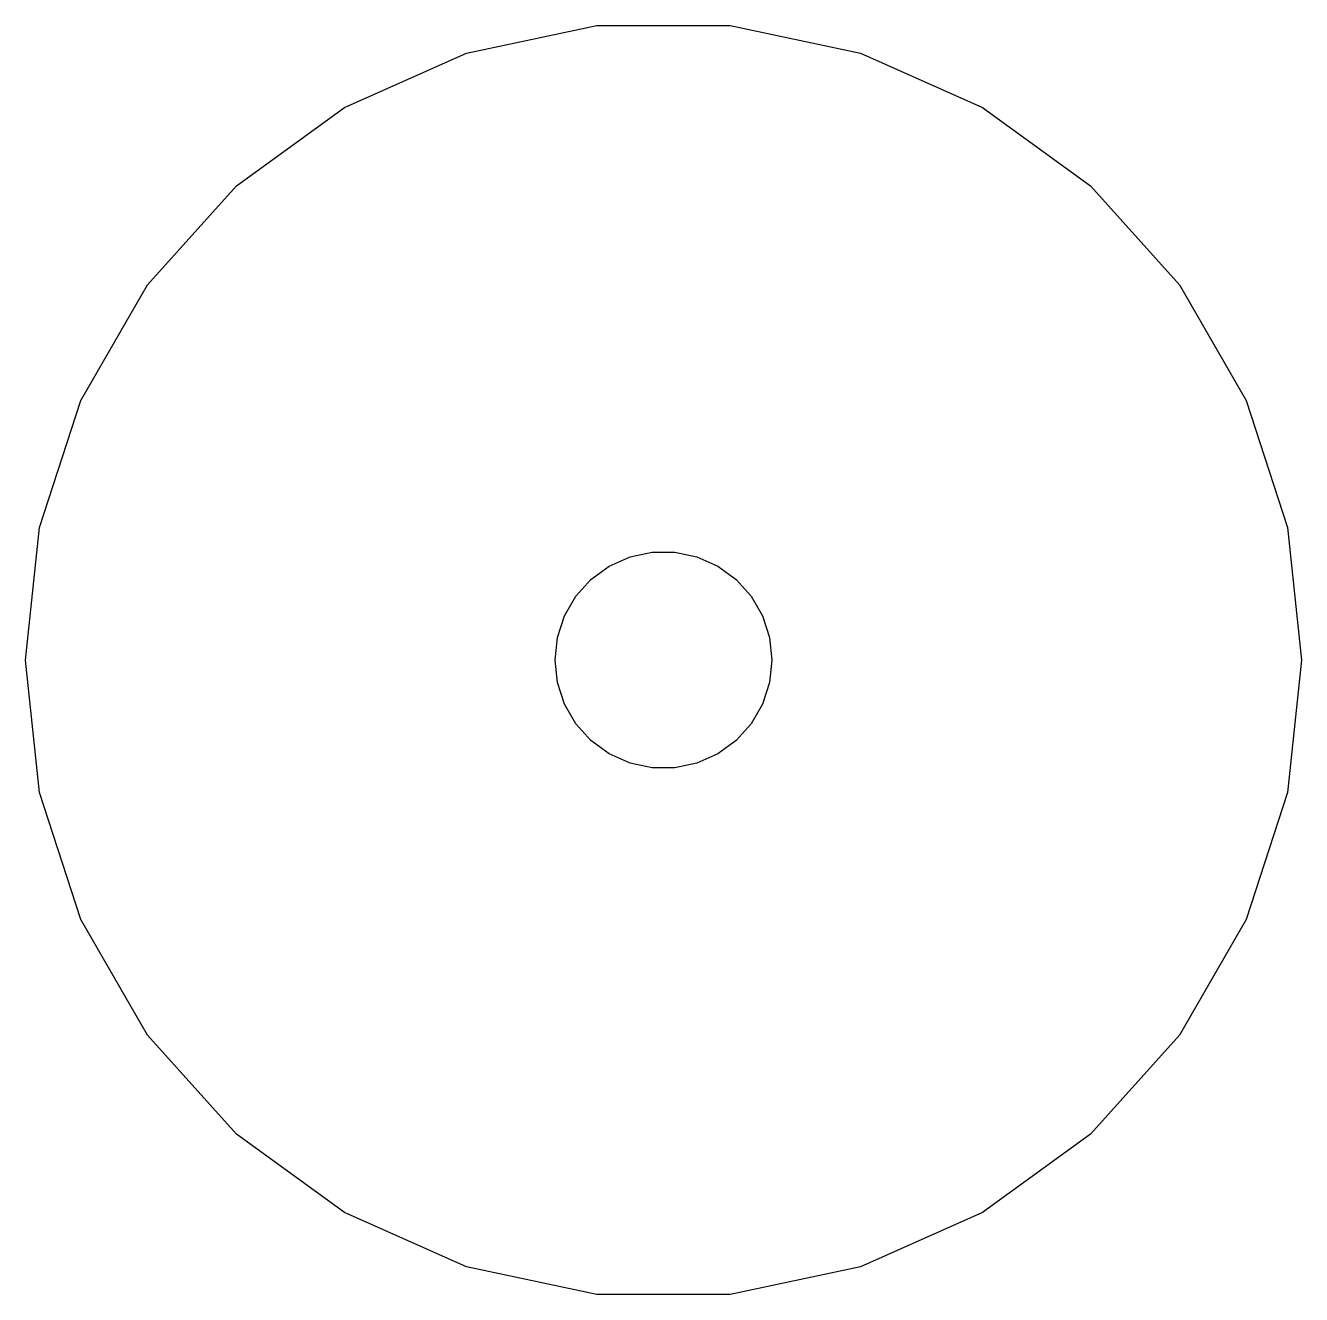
# Model space of a CAD drawing. Extents: x 66.1 to 86.1, y 167.3 to 187.2.
import ezdxf

# ---------------------------------------------------------------- set-up
doc = ezdxf.new("R2010")
doc.units = 0
doc.layers.add('Layer_1', color=7, linetype='CONTINUOUS')

msp = doc.modelspace()

# ---------------------------------------------------------------- linework, layer by layer
at = {"layer": 'Layer_1', "color": 7}
for points in [[(66.098236, 177.264154), (66.317236, 179.343144), (66.963236, 181.331146), (68.008236, 183.142166), (69.407236, 184.69515), (71.098236, 185.924143), (73.008236, 186.775156), (75.053236, 187.209158), (77.143236, 187.209158), (79.188236, 186.775156), (81.098236, 185.924143), (82.789236, 184.69515), (84.188236, 183.142166), (85.233236, 181.331146), (85.879236, 179.343144), (86.098236, 177.264154), (85.879236, 175.185164), (85.233236, 173.197163), (84.188236, 171.386143), (82.789236, 169.833159), (81.098236, 168.604166), (79.188236, 167.753153), (77.143236, 167.319151), (75.053236, 167.319151), (73.008236, 167.753153), (71.098236, 168.604166), (69.407236, 169.833159), (68.008236, 171.386143), (66.963236, 173.197163), (66.317236, 175.185164), (66.098236, 177.264154)], [(74.398236, 177.264154), (74.435236, 177.617158), (74.545236, 177.955147), (74.723236, 178.263165), (74.960236, 178.527155), (75.248236, 178.736141), (75.573236, 178.881147), (75.920236, 178.955145), (76.276236, 178.955145), (76.623236, 178.881147), (76.948236, 178.736141), (77.236236, 178.527155), (77.473236, 178.263165), (77.651236, 177.955147), (77.761236, 177.617158), (77.798236, 177.264154), (77.761236, 176.911151), (77.651236, 176.573162), (77.473236, 176.265144), (77.236236, 176.001154), (76.948236, 175.79214), (76.623236, 175.647162), (76.276236, 175.573164), (75.920236, 175.573164), (75.573236, 175.647162), (75.248236, 175.79214), (74.960236, 176.001154), (74.723236, 176.265144), (74.545236, 176.573162), (74.435236, 176.911151), (74.398236, 177.264154)]]:
    msp.add_lwpolyline(points, dxfattribs=at)

doc.saveas('drawing.dxf')
